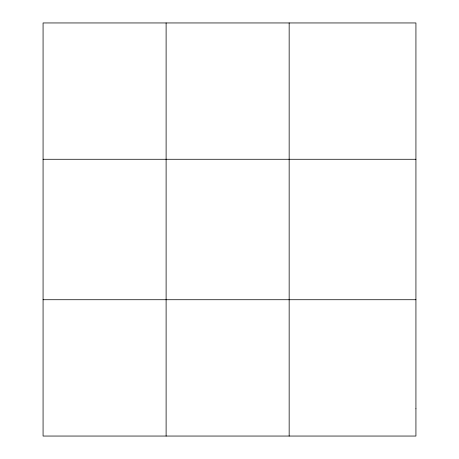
<?xml version="1.0" encoding="UTF-8"?>
<svg xmlns="http://www.w3.org/2000/svg" width="459" height="459" viewBox="0 0 459 459"><rect width="100%" height="100%" fill="white"/><g stroke="black" fill="none" stroke-linecap="round" stroke-linejoin="round"><path stroke-width="0.69" d="M166.112 436.05L166.112 22.95M289.159 436.05L289.159 22.95M43.071 159.273L415.929 159.273M43.071 299.727L415.929 299.727M415.929 408.785L415.929 436.05L43.071 436.05L43.071 22.95L415.929 22.95L415.929 408.785"/></g></svg>
